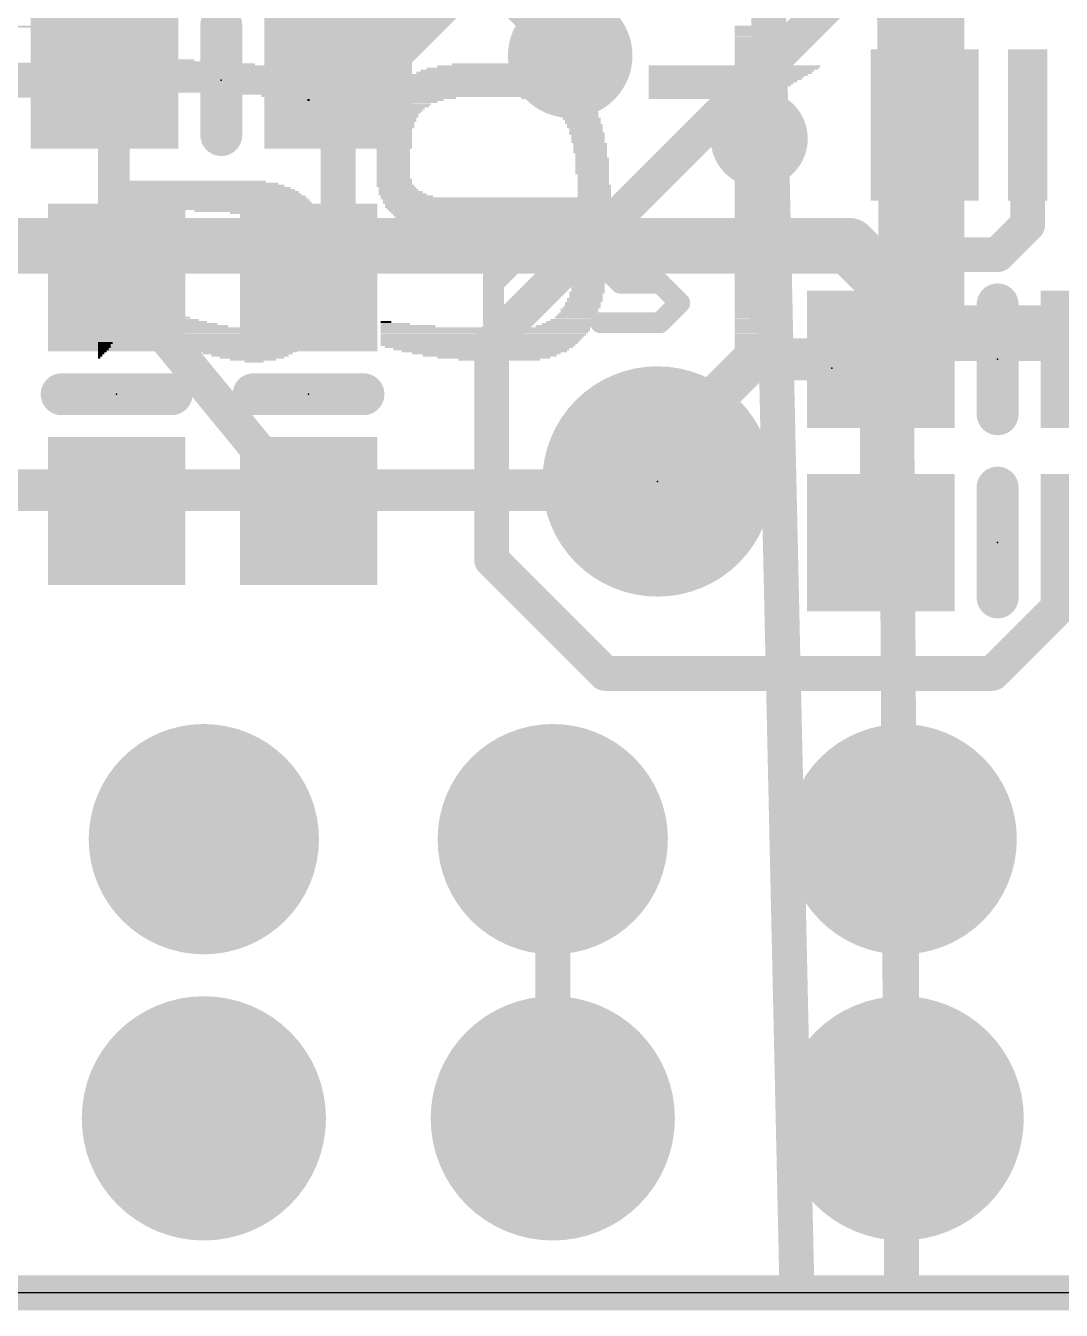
# Model space of a CAD drawing. Extents: x -11.9 to 58.8, y -5.3 to 30.8.
# Drawn here: x 12.67 to 20.21, y -0.13 to 9.22 of the extents above; entities that cross this region are included whole.
import ezdxf

# ---------------------------------------------------------------- set-up
doc = ezdxf.new("R2010")
doc.units = 0
for name, color, linetype in [('1', 12, 'CONTINUOUS'), ('16', 132, 'CONTINUOUS'), ('17', 110, 'CONTINUOUS'), ('18', 110, 'CONTINUOUS'), ('20', 53, 'CONTINUOUS'), ('21', 40, 'CONTINUOUS'), ('22', 6, 'CONTINUOUS'), ('23', 53, 'CONTINUOUS'), ('24', 53, 'CONTINUOUS'), ('47', 253, 'CONTINUOUS')]:
    doc.layers.add(name, color=color, linetype=linetype)

# ---------------------------------------------------------------- blocks, each defined once
blk = doc.blocks.new('RECT')
blk.add_solid([(-0.5, -0.5), (0.5, -0.5), (-0.5, 0.5), (0.5, 0.5)])
blk = doc.blocks.new('ROUNDP')
at = {"const_width": 0.5}
blk.add_lwpolyline([(0, -0.25, 1), (0, 0.25, 1), (0, -0.25)], format="xyb", dxfattribs=at)
blk = doc.blocks.new('ROUNDV')
at = {"const_width": 0.5}
blk.add_lwpolyline([(0, -0.25, 1), (0, 0.25, 1), (0, -0.25)], format="xyb", dxfattribs=at)

msp = doc.modelspace()

# ---------------------------------------------------------------- linework, layer by layer
at = {"layer": '1'}
for points, const_width in [([(17.78, 22.86), (18.288, 0)], 0.254), ([(18.923, 22.86), (19.05, 0)], 0.254), ([(16.002, 9.652), (15.1765, 8.8265)], 0.254), ([(18.669, 9.525), (16.0655, 6.9215)], 0.254), ([(12.5095, 8.8265), (13.247, 8.8265)], 0.254), ([(14.947, 7.6055), (14.947, 8.8265)], 0.254), ([(15.1765, 8.8265), (14.947, 8.8265)], 0.254), ([(19.967, 8.5), (19.967, 7.775)], 0.254), ([(19.967, 7.775), (19.7485, 7.5565)], 0.254), ([(14.732, 7.3905), (14.947, 7.6055)], 0.254), ([(19.2795, 7.5565), (18.8985, 7.1755)], 0.254), ([(19.7485, 7.5565), (19.2795, 7.5565)], 0.254), ([(13.335, 7.3905), (14.732, 5.6905)], 0.254), ([(18.8985, 7.1755), (18.8985, 6.7945)], 0.254), ([(16.0655, 6.9215), (16.0655, 5.334)], 0.254), ([(17.9705, 6.7945), (17.272, 6.096)], 0.3048), ([(17.9705, 6.7945), (18.8985, 6.7945)], 0.3048), ([(18.8985, 6.7945), (18.8985, 5.461)], 0.3048), ([(17.272, 6.096), (17.272, 5.9055)], 0.3048), ([(19.7095, 4.5085), (20.5985, 5.3975)], 0.254), ([(16.0655, 5.334), (16.891, 4.5085)], 0.254), ([(16.891, 4.5085), (19.7095, 4.5085)], 0.254), ([(18.288, 0), (0, 0)], 0.254), ([(19.05, 0), (50.8, 0)], 0.254)]:
    msp.add_lwpolyline(points, dxfattribs=dict(at, const_width=const_width))
for points, const_width in [([(13.247, 8.763, 1), (13.247, 8.89)], 0.127), ([(15.0105, 8.8265, 1), (14.8835, 8.8265)], 0.127), ([(14.947, 8.89, 1), (14.947, 8.763)], 0.127), ([(15.1316, 8.8714, 1), (15.2214, 8.7816)], 0.127), ([(15.1765, 8.763, 1), (15.1765, 8.89)], 0.127), ([(20.0305, 8.5, 1), (19.9035, 8.5)], 0.127), ([(20.0119, 7.7301, 1), (19.9221, 7.8199)], 0.127), ([(19.9035, 7.775, 1), (20.0305, 7.775)], 0.127), ([(14.8835, 7.6055, 1), (15.0105, 7.6055)], 0.127), ([(14.9919, 7.5606, 1), (14.9021, 7.6504)], 0.127), ([(19.2795, 7.62, 1), (19.2795, 7.493)], 0.127), ([(19.3244, 7.5116, 1), (19.2346, 7.6014)], 0.127), ([(19.7485, 7.493, 1), (19.7485, 7.62)], 0.127), ([(19.7036, 7.6014, 1), (19.7934, 7.5116)], 0.127), ([(13.3841, 7.4308, 1), (13.2859, 7.3502)], 0.127), ([(14.6871, 7.4354, 1), (14.7769, 7.3456)], 0.127), ([(18.962, 7.1755, 1), (18.835, 7.1755)], 0.127), ([(18.8536, 7.2204, 1), (18.9434, 7.1306)], 0.127), ([(16.129, 6.9215, 1), (16.002, 6.9215)], 0.127), ([(16.0206, 6.9664, 1), (16.1104, 6.8766)], 0.127), ([(17.9705, 6.8707, 1), (17.9705, 6.7183)], 0.1524), ([(18.0244, 6.7406, 1), (17.9166, 6.8484)], 0.1524), ([(18.9747, 6.7945, 1), (18.8223, 6.7945)], 0.1524), ([(18.8985, 6.7183, 1), (18.8985, 6.8707)], 0.1524), ([(18.835, 6.7945, 1), (18.962, 6.7945)], 0.127), ([(17.3482, 6.096, 1), (17.1958, 6.096)], 0.1524), ([(17.2181, 6.1499, 1), (17.3259, 6.0421)], 0.1524), ([(17.1958, 5.9055, 1), (17.3482, 5.9055)], 0.1524), ([(14.6829, 5.6502, 1), (14.7811, 5.7308)], 0.127), ([(18.8223, 5.461, 1), (18.9747, 5.461)], 0.1524), ([(16.1104, 5.3789, 1), (16.0206, 5.2891)], 0.127), ([(16.002, 5.334, 1), (16.129, 5.334)], 0.127), ([(16.891, 4.572, 1), (16.891, 4.445)], 0.127), ([(16.8461, 4.4636, 1), (16.9359, 4.5534)], 0.127), ([(19.6646, 4.5534, 1), (19.7544, 4.4636)], 0.127), ([(19.7095, 4.445, 1), (19.7095, 4.572)], 0.127), ([(18.288, -0.0635, 1), (18.288, 0.0635)], 0.127), ([(19.05, 0.0635, 1), (19.05, -0.0635)], 0.127), ([(18.2245, -0.0014, 1), (18.3515, 0.0014)], 0.127), ([(18.9865, -0.0004, 1), (19.1135, 0.0004)], 0.127)]:
    msp.add_lwpolyline(points, format="xyb", dxfattribs=dict(at, const_width=const_width))
at = {"layer": '16'}
for points, const_width in [([(19.304, 11.303), (19.304, 6.985)], 0.4064), ([(16.129, 9.513), (16.637, 9.005)], 0.254), ([(10.668, 7.62), (18.669, 7.62)], 0.4064), ([(18.669, 7.62), (19.304, 6.985)], 0.4064), ([(19.304, 6.985), (23.8125, 6.985)], 0.4064), ([(17.018, 5.842), (9.017, 5.842)], 0.3048), ([(17.2085, 5.842), (17.272, 5.9055)], 0.254), ([(17.018, 5.842), (17.2085, 5.842)], 0.254), ([(16.51, 3.302), (16.51, 1.27)], 0.254), ([(19.05, 3.302), (19.05, 1.27)], 0.254), ([(50.8, 0), (0, 0)], 0.254)]:
    msp.add_lwpolyline(points, dxfattribs=dict(at, const_width=const_width))
for points, const_width in [([(16.5921, 8.9601, 1), (16.6819, 9.0499)], 0.127), ([(18.7408, 7.6918, 1), (18.5972, 7.5482)], 0.2032), ([(18.669, 7.5184, 1), (18.669, 7.7216)], 0.2032), ([(19.304, 7.0866, 1), (19.304, 6.8834)], 0.2032), ([(19.2322, 6.9132, 1), (19.3758, 7.0568)], 0.2032), ([(19.2024, 6.985, 1), (19.4056, 6.985)], 0.2032), ([(17.018, 5.7658, 1), (17.018, 5.9182)], 0.1524), ([(17.3169, 5.8606, 1), (17.2271, 5.9504)], 0.127), ([(17.018, 5.9055, 1), (17.018, 5.7785)], 0.127), ([(17.1636, 5.8869, 1), (17.2534, 5.7971)], 0.127), ([(17.2085, 5.7785, 1), (17.2085, 5.9055)], 0.127), ([(16.5735, 3.302, 1), (16.4465, 3.302)], 0.127), ([(19.1135, 3.302, 1), (18.9865, 3.302)], 0.127), ([(16.4465, 1.27, 1), (16.5735, 1.27)], 0.127), ([(18.9865, 1.27, 1), (19.1135, 1.27)], 0.127)]:
    msp.add_lwpolyline(points, format="xyb", dxfattribs=dict(at, const_width=const_width))
at = {"layer": '20'}
msp.add_line((48.26, 0), (2.54, 0), dxfattribs=at)
at = {"layer": '21'}
for points, const_width in [([(14.097, 9.2265), (14.097, 8.4265)], 0.3048), ([(17.9374, 7.7815), (17.9374, 7.2053)], 0.1524), ([(16.0782, 7.0612), (16.0782, 7.6374)], 0.1524), ([(16.0782, 7.3493), (16.3663, 7.6374)], 0.1524), ([(16.3663, 7.6374), (16.5104, 7.6374)], 0.1524), ([(16.8578, 7.4934), (17.0019, 7.6374)], 0.1524), ([(17.0019, 7.6374), (17.434, 7.6374)], 0.1524), ([(17.7933, 7.6374), (18.0814, 7.6374)], 0.1524), ([(17.0019, 7.3493), (16.8578, 7.4934)], 0.1524), ([(17.29, 7.3493), (17.0019, 7.3493)], 0.1524), ([(17.434, 7.2053), (17.29, 7.3493)], 0.1524), ([(19.7485, 7.1945), (19.7485, 6.3945)], 0.3048), ([(17.29, 7.0612), (17.434, 7.2053)], 0.1524), ([(17.9374, 7.2053), (18.0814, 7.0612)], 0.1524), ([(16.8578, 7.0612), (17.29, 7.0612)], 0.1524), ([(13.735, 6.5405), (12.935, 6.5405)], 0.3048), ([(15.132, 6.5405), (14.332, 6.5405)], 0.3048), ([(19.7485, 5.061), (19.7485, 5.861)], 0.3048)]:
    msp.add_lwpolyline(points, dxfattribs=dict(at, const_width=const_width))
for points, const_width in [([(14.1732, 9.2265, 1), (14.0208, 9.2265)], 0.1524), ([(18.013, 8.25, 1), (18.013, 8.55, 1), (18.013, 8.25)], 0.4064), ([(14.0208, 8.4265, 1), (14.1732, 8.4265)], 0.1524), ([(17.9755, 7.7815, 1), (17.8993, 7.7815)], 0.0762), ([(16.1163, 7.6374, 1), (16.0401, 7.6374)], 0.0762), ([(16.3663, 7.6755, 1), (16.3663, 7.5993)], 0.0762), ([(16.3933, 7.6105, 1), (16.3394, 7.6644)], 0.0762), ([(16.5104, 7.5993, 1), (16.5104, 7.6755)], 0.0762), ([(17.0019, 7.6755, 1), (17.0019, 7.5993)], 0.0762), ([(17.0288, 7.6105, 1), (16.9749, 7.6644)], 0.0762), ([(17.434, 7.5993, 1), (17.434, 7.6755)], 0.0762), ([(17.7933, 7.6755, 1), (17.7933, 7.5993)], 0.0762), ([(18.0814, 7.5993, 1), (18.0814, 7.6755)], 0.0762), ([(16.8847, 7.5203, 1), (16.8309, 7.4664)], 0.0762), ([(16.8309, 7.5203, 1), (16.8847, 7.4664)], 0.0762), ([(16.0513, 7.3763, 1), (16.1051, 7.3224)], 0.0762), ([(17.0019, 7.3874, 1), (17.0019, 7.3112)], 0.0762), ([(16.9749, 7.3224, 1), (17.0288, 7.3763)], 0.0762), ([(17.3169, 7.3763, 1), (17.263, 7.3224)], 0.0762), ([(17.29, 7.3112, 1), (17.29, 7.3874)], 0.0762), ([(19.8247, 7.1945, 1), (19.6723, 7.1945)], 0.1524), ([(17.461, 7.1783, 1), (17.4071, 7.2322)], 0.0762), ([(17.4071, 7.1783, 1), (17.461, 7.2322)], 0.0762), ([(17.9643, 7.2322, 1), (17.9104, 7.1783)], 0.0762), ([(17.8993, 7.2053, 1), (17.9755, 7.2053)], 0.0762), ([(16.8578, 7.0993, 1), (16.8578, 7.0231)], 0.0762), ([(17.263, 7.0881, 1), (17.3169, 7.0343)], 0.0762), ([(17.29, 7.0231, 1), (17.29, 7.0993)], 0.0762), ([(18.0545, 7.0343, 1), (18.1084, 7.0881)], 0.0762), ([(16.0401, 7.0612, 1), (16.1163, 7.0612)], 0.0762), ([(12.935, 6.6167, 1), (12.935, 6.4643)], 0.1524), ([(13.735, 6.4643, 1), (13.735, 6.6167)], 0.1524), ([(14.332, 6.6167, 1), (14.332, 6.4643)], 0.1524), ([(15.132, 6.4643, 1), (15.132, 6.6167)], 0.1524), ([(19.6723, 6.3945, 1), (19.8247, 6.3945)], 0.1524), ([(19.8247, 5.861, 1), (19.6723, 5.861)], 0.1524), ([(19.6723, 5.061, 1), (19.8247, 5.061)], 0.1524)]:
    msp.add_lwpolyline(points, format="xyb", dxfattribs=dict(at, const_width=const_width))
at = {"layer": '23'}
for p in [(14.097, 8.8265), (19.7485, 6.7945), (13.335, 6.5405), (14.732, 6.5405), (17.272, 5.9055), (19.7485, 5.461)]:
    msp.add_point(p, dxfattribs=at)
at = {"layer": '24'}
msp.add_point((18.542, 6.731), dxfattribs=at)
at = {"layer": '47', "const_width": 0.13}
msp.add_lwpolyline([(27.305, 0), (-11.475, 0)], dxfattribs=at)

# ---------------------------------------------------------------- block references
at = {"layer": '1', "xscale": 1.075}
for p in [(13.247, 8.8265), (14.947, 8.8265), (18.8985, 6.7945), (20.5985, 6.7945)]:
    msp.add_blockref('RECT', p, dxfattribs=at)
at = {"layer": '1', "xscale": 1.1, "yscale": 0.285, "rotation": 90}
for p in [(18.967, 8.5), (19.467, 8.5), (19.967, 8.5)]:
    msp.add_blockref('RECT', p, dxfattribs=at)
at = {"layer": '1', "xscale": 1.075}
for p, rotation in [((13.335, 7.3905), 270), ((14.732, 7.3905), 270), ((13.335, 5.6905), 270), ((14.732, 5.6905), 270), ((18.8985, 5.461), 180), ((20.5985, 5.461), 180)]:
    msp.add_blockref('RECT', p, dxfattribs=dict(at, rotation=rotation))
at = {"layer": '17', "xscale": 1.6764, "yscale": 1.6764}
for p, rotation in [((17.272, 5.9055), 90), ((17.272, 5.9055), 90), ((13.97, 3.302), 270), ((13.97, 3.302), 270), ((16.51, 3.302), 270), ((16.51, 3.302), 270), ((19.05, 3.302), 270), ((19.05, 3.302), 270)]:
    msp.add_blockref('ROUNDP', p, dxfattribs=dict(at, rotation=rotation))
at = {"layer": '17', "xscale": 1.778, "yscale": 1.778}
for p in [(13.97, 1.27), (13.97, 1.27), (16.51, 1.27), (16.51, 1.27), (19.05, 1.27), (19.05, 1.27)]:
    msp.add_blockref('ROUNDP', p, dxfattribs=at)
at = {"layer": '18', "xscale": 0.9064, "yscale": 0.9064}
msp.add_blockref('ROUNDV', (16.637, 9.005), dxfattribs=at)
msp.add_blockref('ROUNDV', (16.637, 9.005), dxfattribs=at)
at = {"layer": '22', "yscale": 0.0152, "rotation": 180}
for p, xscale in [((12.7356, 9.2151), 0.8382), ((12.987, 9.1999), 0.3048), ((12.987, 9.1846), 0.2743), ((12.987, 9.1694), 0.2438), ((17.9553, 9.2151), 0.2438), ((17.9553, 9.1999), 0.2438), ((17.9553, 9.1846), 0.2438), ((17.9553, 9.1694), 0.2438), ((12.987, 9.1542), 0.2134), ((12.987, 9.1389), 0.1524), ((17.9553, 9.1542), 0.2438), ((17.9553, 9.1389), 0.2438), ((17.9553, 9.1237), 0.2438), ((17.9553, 9.1084), 0.2438), ((17.9553, 9.0932), 0.2438), ((17.9553, 9.078), 0.2438), ((17.9553, 9.0627), 0.2438), ((13.8176, 8.9713), 0.1676), ((17.9553, 9.0475), 0.2438), ((17.9553, 9.0322), 0.2438), ((17.9553, 9.017), 0.2438), ((17.9553, 9.0018), 0.2438), ((17.9553, 8.9865), 0.2438), ((17.9553, 8.9713), 0.2438), ((14.0691, 8.8798), 1.2497), ((14.0462, 8.8951), 1.1735), ((14.0157, 8.9103), 1.0516), ((13.9852, 8.9256), 0.9296), ((13.9548, 8.9408), 0.7772), ((13.909, 8.956), 0.5639), ((16.0426, 8.8798), 1.0516), ((16.035, 8.8951), 0.9754), ((16.035, 8.9103), 0.8839), ((16.035, 8.9256), 0.7315), ((16.0274, 8.9408), 0.5029), ((17.8333, 8.9256), 1.2497), ((17.8257, 8.9103), 1.2344), ((17.8105, 8.8951), 1.204), ((17.8029, 8.8798), 1.1887), ((17.9553, 8.956), 0.2438), ((17.9553, 8.9408), 0.2438), ((14.0386, 8.7884), 1.4021), ((14.0462, 8.8036), 1.3868), ((14.0538, 8.8189), 1.3716), ((14.0614, 8.8341), 1.3564), ((14.0691, 8.8494), 1.3411), ((14.0767, 8.8646), 1.3259), ((16.0426, 8.7884), 1.3259), ((16.0426, 8.8036), 1.2954), ((16.0426, 8.8189), 1.2649), ((16.0426, 8.8341), 1.204), ((16.0426, 8.8494), 1.1735), ((16.0426, 8.8646), 1.1125), ((17.7876, 8.8646), 1.1582), ((17.7724, 8.8494), 1.1278), ((17.7495, 8.8189), 1.082), ((17.7343, 8.8036), 1.0516), ((17.7648, 8.8341), 1.1125), ((17.7267, 8.7884), 1.0363), ((13.4366, 8.697), 0.3505), ((13.4671, 8.7122), 0.381), ((14.0157, 8.7427), 1.4478), ((13.5052, 8.7274), 0.4267), ((14.0233, 8.7579), 1.4326), ((14.031, 8.7732), 1.4173), ((14.4577, 8.7274), 0.5639), ((14.5644, 8.7122), 0.3505), ((14.6558, 8.697), 0.1676), ((16.0426, 8.7122), 1.4478), ((15.5626, 8.697), 0.4877), ((16.0503, 8.7274), 1.4326), ((16.0426, 8.7579), 1.3868), ((16.0503, 8.7427), 1.4021), ((16.0426, 8.7732), 1.3564), ((16.5303, 8.697), 0.5029), ((17.7114, 8.7732), 1.0058), ((17.7038, 8.7579), 0.9906), ((17.6733, 8.7274), 0.9296), ((17.6657, 8.7122), 0.9144), ((17.6886, 8.7427), 0.9601), ((17.6505, 8.697), 0.8839), ((13.3756, 8.6208), 0.2896), ((13.368, 8.6055), 0.2743), ((13.4061, 8.6665), 0.32), ((13.3985, 8.6512), 0.3048), ((13.3909, 8.636), 0.2896), ((13.429, 8.6817), 0.3353), ((14.732, 8.6817), 0.0152), ((15.4178, 8.6055), 0.2896), ((15.4559, 8.6512), 0.3353), ((15.433, 8.6208), 0.2896), ((15.4483, 8.636), 0.32), ((15.5092, 8.6817), 0.4115), ((15.4864, 8.6665), 0.3658), ((16.5837, 8.6817), 0.4267), ((16.6065, 8.6665), 0.381), ((16.637, 8.6512), 0.3505), ((16.6522, 8.636), 0.32), ((16.6675, 8.6208), 0.32), ((16.6751, 8.6055), 0.3048), ((17.9553, 8.6817), 0.2438), ((17.9553, 8.6665), 0.2438), ((17.9553, 8.6512), 0.2438), ((17.9553, 8.636), 0.2438), ((17.9553, 8.6208), 0.2438), ((17.9553, 8.6055), 0.2438), ((13.3299, 8.5141), 0.2591), ((13.3375, 8.5293), 0.2438), ((13.3528, 8.575), 0.2743), ((13.3452, 8.5598), 0.2591), ((13.3452, 8.5446), 0.2591), ((13.3604, 8.5903), 0.2591), ((15.3721, 8.5141), 0.2591), ((15.3949, 8.5598), 0.2743), ((15.3873, 8.5446), 0.2591), ((15.3873, 8.5293), 0.2591), ((15.4102, 8.5903), 0.2743), ((15.4026, 8.575), 0.2591), ((16.6903, 8.5903), 0.3048), ((16.698, 8.575), 0.2896), ((16.7056, 8.5598), 0.2743), ((16.7208, 8.5446), 0.2743), ((16.7284, 8.5293), 0.2591), ((16.7284, 8.5141), 0.2591), ((17.9553, 8.5903), 0.2438), ((17.9553, 8.575), 0.2438), ((17.9553, 8.5598), 0.2438), ((17.9553, 8.5446), 0.2438), ((17.9553, 8.5293), 0.2438), ((17.9553, 8.5141), 0.2438), ((13.3299, 8.4988), 0.2591), ((13.3223, 8.4836), 0.2438), ((13.3223, 8.4684), 0.2438), ((13.3223, 8.4531), 0.2438), ((13.3223, 8.4379), 0.2438), ((13.3223, 8.4226), 0.2438), ((13.3223, 8.4074), 0.2438), ((15.3568, 8.4226), 0.2591), ((15.3492, 8.4074), 0.2438), ((15.3721, 8.4988), 0.2591), ((15.3721, 8.4836), 0.2591), ((15.3645, 8.4684), 0.2438), ((15.3645, 8.4531), 0.2438), ((15.3645, 8.4379), 0.2438), ((16.7437, 8.4988), 0.2591), ((16.7437, 8.4836), 0.2591), ((16.7513, 8.4684), 0.2438), ((16.7513, 8.4531), 0.2438), ((16.7589, 8.4379), 0.2591), ((16.7665, 8.4226), 0.2438), ((16.7665, 8.4074), 0.2438), ((17.9553, 8.4988), 0.2438), ((17.9553, 8.4836), 0.2438), ((17.9553, 8.4684), 0.2438), ((17.9553, 8.4531), 0.2438), ((17.9553, 8.4379), 0.2438), ((17.9553, 8.4226), 0.2438), ((17.9553, 8.4074), 0.2438), ((13.3223, 8.3922), 0.2438), ((13.3223, 8.3769), 0.2438), ((13.3147, 8.3617), 0.2286), ((13.3147, 8.3464), 0.2286), ((13.3147, 8.3312), 0.2286), ((13.3147, 8.316), 0.2286), ((15.3492, 8.3922), 0.2438), ((15.3492, 8.3769), 0.2438), ((15.3492, 8.3617), 0.2438), ((15.3492, 8.3464), 0.2438), ((15.3492, 8.3312), 0.2438), ((15.3492, 8.316), 0.2438), ((16.7665, 8.3922), 0.2438), ((16.7665, 8.3769), 0.2438), ((16.7818, 8.3617), 0.2438), ((16.7818, 8.3464), 0.2438), ((16.7818, 8.3312), 0.2438), ((16.7818, 8.316), 0.2438), ((17.9553, 8.3922), 0.2438), ((17.9553, 8.3769), 0.2438), ((17.9553, 8.3617), 0.2438), ((17.9553, 8.3464), 0.2438), ((17.9553, 8.3312), 0.2438), ((17.9553, 8.316), 0.2438), ((13.3147, 8.3007), 0.2286), ((13.3147, 8.2855), 0.2286), ((13.3147, 8.2702), 0.2286), ((13.3147, 8.255), 0.2286), ((13.3147, 8.2398), 0.2286), ((13.3147, 8.2245), 0.2286), ((15.3492, 8.3007), 0.2438), ((15.3492, 8.2855), 0.2438), ((15.3492, 8.2702), 0.2438), ((15.3492, 8.255), 0.2438), ((15.3492, 8.2398), 0.2438), ((15.3492, 8.2245), 0.2438), ((16.7818, 8.3007), 0.2438), ((16.7894, 8.2855), 0.2286), ((16.7894, 8.2702), 0.2286), ((16.797, 8.255), 0.2438), ((16.797, 8.2398), 0.2438), ((16.797, 8.2245), 0.2438), ((17.9553, 8.3007), 0.2438), ((17.9553, 8.2855), 0.2438), ((17.9553, 8.2702), 0.2438), ((17.9553, 8.255), 0.2438), ((17.9553, 8.2398), 0.2438), ((17.9553, 8.2245), 0.2438), ((13.3147, 8.2093), 0.2286), ((13.3147, 8.194), 0.2286), ((13.3147, 8.1788), 0.2286), ((13.3147, 8.1636), 0.2286), ((13.3147, 8.1483), 0.2286), ((13.3147, 8.1331), 0.2286), ((15.3492, 8.2093), 0.2438), ((15.3492, 8.194), 0.2438), ((15.3492, 8.1788), 0.2438), ((15.3492, 8.1636), 0.2438), ((15.3492, 8.1483), 0.2438), ((15.3492, 8.1331), 0.2438), ((16.797, 8.2093), 0.2438), ((16.797, 8.194), 0.2438), ((16.797, 8.1788), 0.2438), ((16.797, 8.1636), 0.2438), ((16.797, 8.1483), 0.2438), ((16.8046, 8.1331), 0.2286), ((17.9553, 8.2093), 0.2438), ((17.9553, 8.194), 0.2438), ((17.9553, 8.1788), 0.2438), ((17.9553, 8.1636), 0.2438), ((17.9553, 8.1483), 0.2438), ((17.9553, 8.1331), 0.2438), ((13.3147, 8.1178), 0.2286), ((13.3147, 8.1026), 0.2286), ((13.81, 8.0874), 1.2192), ((13.8557, 8.0721), 1.3106), ((13.8786, 8.0569), 1.3564), ((13.9014, 8.0416), 1.4021), ((15.3568, 8.1026), 0.2591), ((15.3568, 8.0874), 0.2591), ((15.3568, 8.0721), 0.2591), ((15.3492, 8.1178), 0.2438), ((15.3645, 8.0569), 0.2743), ((15.3797, 8.0416), 0.2743), ((16.8046, 8.1178), 0.2286), ((16.8046, 8.1026), 0.2286), ((16.8046, 8.0874), 0.2286), ((16.8046, 8.0721), 0.2286), ((16.8123, 8.0569), 0.2438), ((16.8123, 8.0416), 0.2438), ((17.9553, 8.1178), 0.2438), ((17.9553, 8.1026), 0.2438), ((17.9553, 8.0874), 0.2438), ((17.9553, 8.0721), 0.2438), ((17.9553, 8.0569), 0.2438), ((17.9553, 8.0416), 0.2438), ((13.9167, 8.0264), 1.4326), ((13.9319, 8.0112), 1.463), ((13.9395, 7.9959), 1.4783), ((13.9548, 7.9807), 1.5088), ((13.9624, 7.9654), 1.524), ((13.97, 7.9502), 1.5392), ((15.3873, 8.0264), 0.2896), ((15.4178, 7.9959), 0.3505), ((15.4026, 8.0112), 0.32), ((15.4483, 7.9807), 0.381), ((16.096, 7.9654), 1.6764), ((16.1036, 7.9502), 1.6612), ((16.8123, 8.0264), 0.2438), ((16.8123, 8.0112), 0.2438), ((16.8123, 7.9959), 0.2438), ((16.8123, 7.9807), 0.2438), ((17.9553, 8.0264), 0.2438), ((17.9553, 8.0112), 0.2438), ((17.9553, 7.9959), 0.2438), ((17.9553, 7.9807), 0.2438), ((17.9553, 7.9654), 0.2438), ((17.9553, 7.9502), 0.2438), ((13.9776, 7.935), 1.5545), ((13.9852, 7.9197), 1.5697), ((13.9852, 7.9045), 1.5697), ((13.3147, 7.8892), 0.2286), ((13.3147, 7.874), 0.2286), ((13.3147, 7.8588), 0.2286), ((14.2215, 7.8892), 1.1278), ((14.351, 7.874), 0.8992), ((14.4805, 7.8588), 0.6401), ((16.1036, 7.935), 1.6612), ((16.1112, 7.9197), 1.6459), ((16.1112, 7.9045), 1.6459), ((16.1188, 7.8892), 1.6307), ((16.1265, 7.874), 1.6154), ((16.1341, 7.8588), 1.6002), ((17.9553, 7.935), 0.2438), ((17.9553, 7.9197), 0.2438), ((17.9553, 7.9045), 0.2438), ((17.9553, 7.8892), 0.2438), ((17.9553, 7.874), 0.2438), ((17.9553, 7.8588), 0.2438), ((13.3147, 7.8435), 0.2286), ((13.3147, 7.8283), 0.2286), ((13.3147, 7.813), 0.2286), ((13.3147, 7.7978), 0.2286), ((13.3147, 7.7826), 0.2286), ((13.3147, 7.7673), 0.2286), ((14.5948, 7.8435), 0.442), ((14.6329, 7.8283), 0.3658), ((14.6558, 7.813), 0.3505), ((14.671, 7.7978), 0.32), ((14.6863, 7.7826), 0.32), ((14.6939, 7.7673), 0.3048), ((16.1417, 7.8435), 1.585), ((16.1493, 7.8283), 1.5697), ((16.1646, 7.813), 1.5392), ((16.1798, 7.7978), 1.5088), ((16.195, 7.7826), 1.4783), ((16.2103, 7.7673), 1.4478), ((17.9553, 7.8435), 0.2438), ((17.9553, 7.8283), 0.2438), ((17.9553, 7.813), 0.2438), ((17.9553, 7.7978), 0.2438), ((17.9553, 7.7826), 0.2438), ((17.9553, 7.7673), 0.2438), ((13.3147, 7.7521), 0.2286), ((13.3147, 7.7368), 0.2286), ((13.3147, 7.7216), 0.2286), ((13.3147, 7.7064), 0.2286), ((13.3147, 7.6911), 0.2286), ((13.3147, 7.6759), 0.2286), ((13.3147, 7.6606), 0.2286), ((14.7015, 7.7521), 0.2896), ((14.7168, 7.7368), 0.2896), ((14.7244, 7.7216), 0.2743), ((14.732, 7.7064), 0.2591), ((14.732, 7.6911), 0.2591), ((14.7472, 7.6759), 0.2591), ((14.7472, 7.6606), 0.2591), ((16.2408, 7.7521), 1.3868), ((16.2865, 7.7368), 1.2954), ((16.8046, 7.6606), 0.2286), ((16.8123, 7.7216), 0.2438), ((16.8123, 7.7064), 0.2438), ((16.8123, 7.6911), 0.2438), ((16.8123, 7.6759), 0.2438), ((17.9553, 7.7521), 0.2438), ((17.9553, 7.7368), 0.2438), ((17.9553, 7.7216), 0.2438), ((17.9553, 7.7064), 0.2438), ((17.9553, 7.6911), 0.2438), ((17.9553, 7.6759), 0.2438), ((17.9553, 7.6606), 0.2438), ((13.3147, 7.6454), 0.2286), ((13.3147, 7.6302), 0.2286), ((13.3147, 7.6149), 0.2286), ((13.3147, 7.5997), 0.2286), ((13.3147, 7.5844), 0.2286), ((13.3147, 7.5692), 0.2286), ((14.7472, 7.6454), 0.2591), ((14.7549, 7.6302), 0.2438), ((14.7549, 7.6149), 0.2438), ((14.7549, 7.5997), 0.2438), ((14.7549, 7.5844), 0.2438), ((14.7549, 7.5692), 0.2438), ((16.797, 7.5692), 0.2438), ((16.8046, 7.6454), 0.2286), ((16.8046, 7.6302), 0.2286), ((16.8046, 7.6149), 0.2286), ((16.8046, 7.5997), 0.2286), ((16.8046, 7.5844), 0.2286), ((17.9553, 7.6454), 0.2438), ((17.9553, 7.6302), 0.2438), ((17.9553, 7.6149), 0.2438), ((17.9553, 7.5997), 0.2438), ((17.9553, 7.5844), 0.2438), ((17.9553, 7.5692), 0.2438), ((13.3147, 7.554), 0.2286), ((13.3147, 7.5387), 0.2286), ((13.3147, 7.5235), 0.2286), ((13.3147, 7.5082), 0.2286), ((13.3147, 7.493), 0.2286), ((13.3147, 7.4778), 0.2286), ((14.7549, 7.554), 0.2438), ((14.7549, 7.5387), 0.2438), ((14.7549, 7.5235), 0.2438), ((14.7549, 7.5082), 0.2438), ((14.7549, 7.493), 0.2438), ((14.7549, 7.4778), 0.2438), ((16.797, 7.554), 0.2438), ((16.797, 7.5387), 0.2438), ((16.797, 7.5235), 0.2438), ((16.797, 7.5082), 0.2438), ((16.797, 7.493), 0.2438), ((16.797, 7.4778), 0.2438), ((17.9553, 7.554), 0.2438), ((17.9553, 7.5387), 0.2438), ((17.9553, 7.5235), 0.2438), ((17.9553, 7.5082), 0.2438), ((17.9553, 7.493), 0.2438), ((17.9553, 7.4778), 0.2438), ((13.3147, 7.4625), 0.2286), ((13.3147, 7.4473), 0.2286), ((13.3147, 7.432), 0.2286), ((13.3147, 7.4168), 0.2286), ((13.3147, 7.4016), 0.2286), ((13.3147, 7.3863), 0.2286), ((14.7549, 7.4625), 0.2438), ((14.7549, 7.4473), 0.2438), ((14.7549, 7.432), 0.2438), ((14.7549, 7.4168), 0.2438), ((14.7549, 7.4016), 0.2438), ((14.7549, 7.3863), 0.2438), ((16.7818, 7.4168), 0.2438), ((16.7818, 7.4016), 0.2438), ((16.7818, 7.3863), 0.2438), ((16.797, 7.4625), 0.2438), ((16.7894, 7.4473), 0.2286), ((16.7894, 7.432), 0.2286), ((17.9553, 7.4625), 0.2438), ((17.9553, 7.4473), 0.2438), ((17.9553, 7.432), 0.2438), ((17.9553, 7.4168), 0.2438), ((17.9553, 7.4016), 0.2438), ((17.9553, 7.3863), 0.2438), ((13.3147, 7.3711), 0.2286), ((13.3147, 7.3558), 0.2286), ((13.3147, 7.3406), 0.2286), ((13.3147, 7.3254), 0.2286), ((13.3147, 7.3101), 0.2286), ((13.3147, 7.2949), 0.2286), ((14.7549, 7.3711), 0.2438), ((14.7549, 7.3558), 0.2438), ((14.7549, 7.3406), 0.2438), ((14.7549, 7.3254), 0.2438), ((14.7549, 7.3101), 0.2438), ((14.7549, 7.2949), 0.2438), ((16.7665, 7.3406), 0.2438), ((16.7665, 7.3254), 0.2438), ((16.7665, 7.3101), 0.2438), ((16.7665, 7.2949), 0.2438), ((16.7818, 7.3711), 0.2438), ((16.7818, 7.3558), 0.2438), ((17.9553, 7.3711), 0.2438), ((17.9553, 7.3558), 0.2438), ((17.9553, 7.3406), 0.2438), ((17.9553, 7.3254), 0.2438), ((17.9553, 7.3101), 0.2438), ((17.9553, 7.2949), 0.2438), ((13.3147, 7.2796), 0.2286), ((13.3147, 7.2644), 0.2286), ((13.3147, 7.2492), 0.2286), ((13.3147, 7.2339), 0.2286), ((13.3375, 7.2187), 0.2743), ((13.3604, 7.2034), 0.32), ((14.7472, 7.2187), 0.2591), ((14.7472, 7.2034), 0.2591), ((14.7549, 7.2796), 0.2438), ((14.7549, 7.2644), 0.2438), ((14.7549, 7.2492), 0.2438), ((14.7549, 7.2339), 0.2438), ((16.7284, 7.2034), 0.2591), ((16.7437, 7.2339), 0.2591), ((16.7437, 7.2187), 0.2591), ((16.7589, 7.2796), 0.2591), ((16.7513, 7.2644), 0.2438), ((16.7513, 7.2492), 0.2438), ((17.9553, 7.2796), 0.2438), ((17.9553, 7.2644), 0.2438), ((17.9553, 7.2492), 0.2438), ((17.9553, 7.2339), 0.2438), ((17.9553, 7.2187), 0.2438), ((17.9553, 7.2034), 0.2438), ((13.3833, 7.1882), 0.3658), ((13.4061, 7.173), 0.4115), ((13.429, 7.1577), 0.4572), ((13.4518, 7.1425), 0.5029), ((13.4823, 7.1272), 0.5639), ((13.5052, 7.112), 0.6096), ((14.7091, 7.112), 0.2743), ((14.7244, 7.1425), 0.2743), ((14.7244, 7.1272), 0.2743), ((14.732, 7.173), 0.2591), ((14.732, 7.1577), 0.2591), ((14.7472, 7.1882), 0.2591), ((16.6827, 7.112), 0.2896), ((16.698, 7.1272), 0.2896), ((16.7056, 7.1577), 0.2743), ((16.7056, 7.1425), 0.2743), ((16.7208, 7.173), 0.2743), ((16.7284, 7.1882), 0.2591), ((17.9553, 7.1882), 0.2438), ((17.9553, 7.173), 0.2438), ((17.9553, 7.1577), 0.2438), ((17.9553, 7.1425), 0.2438), ((17.9553, 7.1272), 0.2438), ((17.9553, 7.112), 0.2438), ((13.5357, 7.0968), 0.6706), ((13.5661, 7.0815), 0.7315), ((13.5966, 7.0663), 0.7925), ((13.6347, 7.051), 0.8687), ((13.3071, 7.0358), 0.2134), ((13.3071, 7.0206), 0.2134), ((13.2994, 7.0053), 0.1981), ((13.8024, 7.0358), 0.6858), ((13.8786, 7.0206), 0.7772), ((14.1605, 7.0053), 1.2802), ((14.6025, 7.0206), 0.4267), ((14.6329, 7.0358), 0.3658), ((14.6634, 7.051), 0.3353), ((14.671, 7.0663), 0.32), ((14.6939, 7.0815), 0.3048), ((14.7015, 7.0968), 0.2896), ((15.2959, 7.0663), 0.0762), ((15.3645, 7.051), 0.2134), ((15.4559, 7.0358), 0.3962), ((16.0198, 7.0206), 1.524), ((16.0198, 7.0053), 1.524), ((16.5913, 7.0358), 0.4115), ((16.6141, 7.051), 0.3658), ((16.637, 7.0663), 0.3505), ((16.6522, 7.0815), 0.32), ((16.6751, 7.0968), 0.3048), ((17.9553, 7.0968), 0.2438), ((17.9553, 7.0815), 0.2438), ((17.9553, 7.0663), 0.2438), ((17.9553, 7.051), 0.2438), ((17.9553, 7.0358), 0.2438), ((17.9553, 7.0206), 0.2438), ((17.9553, 7.0053), 0.2438), ((13.2918, 6.9901), 0.1829), ((13.2842, 6.9748), 0.1676), ((13.2766, 6.9596), 0.1524), ((13.269, 6.9444), 0.1372), ((13.2613, 6.9291), 0.1219), ((13.2537, 6.9139), 0.1067), ((14.1757, 6.9901), 1.2192), ((14.191, 6.9748), 1.1887), ((14.1986, 6.9596), 1.143), ((14.2062, 6.9444), 1.0973), ((14.2215, 6.9291), 1.0363), ((14.2367, 6.9139), 0.9754), ((16.0045, 6.9748), 1.4935), ((15.9969, 6.9596), 1.4783), ((16.0122, 6.9901), 1.5088), ((15.9893, 6.9444), 1.463), ((15.9817, 6.9291), 1.4478), ((15.9741, 6.9139), 1.4326), ((17.9553, 6.9901), 0.2438), ((17.9553, 6.9748), 0.2438), ((17.9553, 6.9596), 0.2438), ((17.9553, 6.9444), 0.2438), ((17.9553, 6.9291), 0.2438), ((17.9553, 6.9139), 0.2438), ((13.2461, 6.8986), 0.0914), ((13.2461, 6.8834), 0.0914), ((13.2385, 6.8682), 0.0762), ((13.2309, 6.8529), 0.061), ((13.2232, 6.8377), 0.0457), ((13.2156, 6.8224), 0.0305), ((14.2443, 6.8986), 0.9296), ((14.2596, 6.8834), 0.8687), ((14.2672, 6.8682), 0.7925), ((14.2824, 6.8529), 0.7315), ((14.29, 6.8377), 0.6553), ((14.3053, 6.8224), 0.5639), ((15.9664, 6.8986), 1.4173), ((15.9741, 6.8834), 1.3716), ((15.9893, 6.8682), 1.2802), ((16.0122, 6.8529), 1.204), ((16.0274, 6.8377), 1.082), ((16.0503, 6.8224), 0.9754), ((17.9553, 6.8986), 0.2438), ((17.9553, 6.8834), 0.2438), ((17.9553, 6.8682), 0.2438), ((17.9553, 6.8529), 0.2438), ((17.9553, 6.8377), 0.2438), ((17.9553, 6.8224), 0.2438), ((13.208, 6.8072), 0.0152), ((14.3205, 6.8072), 0.4724), ((14.3281, 6.792), 0.3353), ((14.3358, 6.7767), 0.1372), ((16.0807, 6.8072), 0.823), ((16.1188, 6.792), 0.5944), ((17.9553, 6.8072), 0.2438)]:
    msp.add_blockref('RECT', p, dxfattribs=dict(at, xscale=xscale))

doc.saveas('drawing.dxf')
